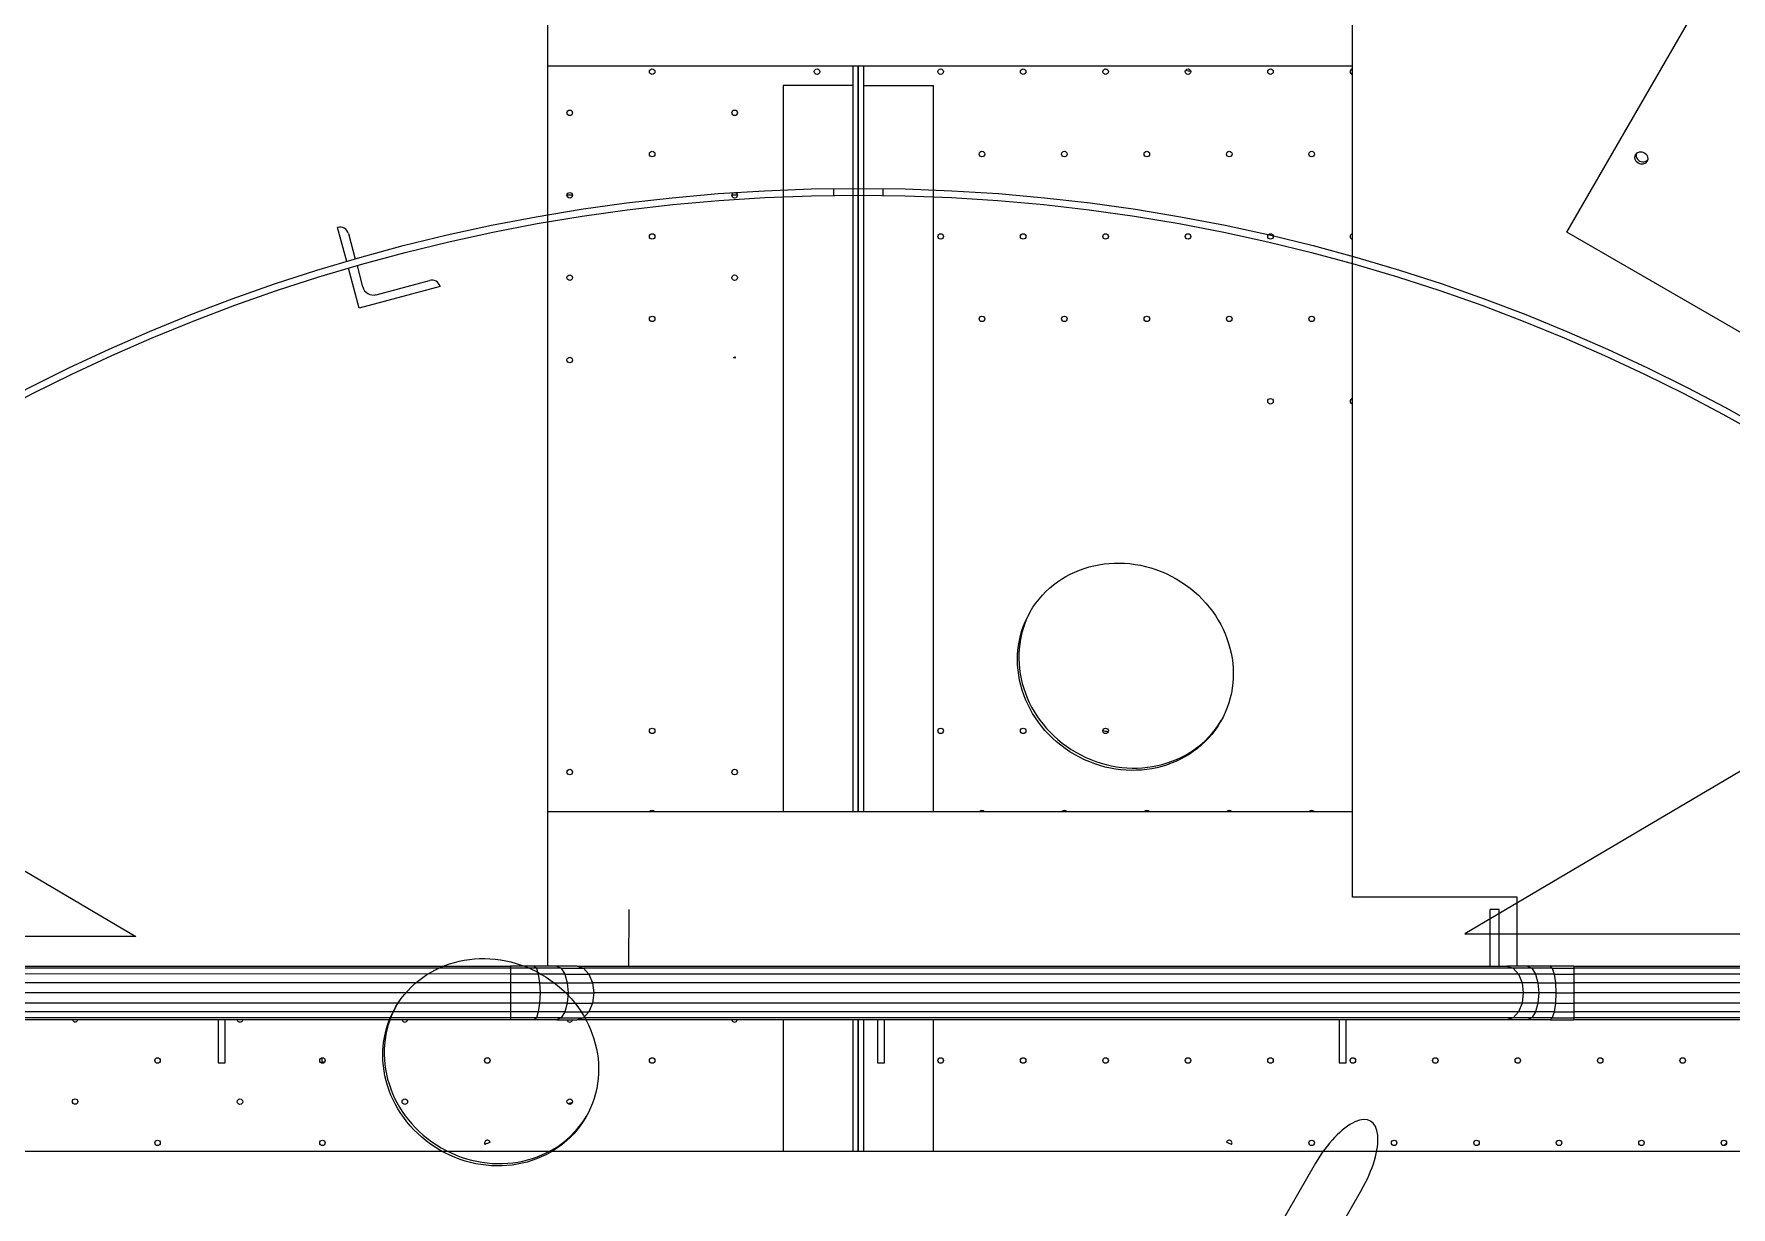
# Model space of a CAD drawing. Header units: metres. Extents: x 0 to 63075, y 0 to 44550.
# Drawn here: x 51276.1 to 51508, y 39128.8 to 39289.1 of the extents above; entities that cross this region are included whole.
import ezdxf

# ---------------------------------------------------------------- set-up
doc = ezdxf.new("R2010")
doc.units = ezdxf.units.M
doc.header["$LTSCALE"] = 75
for name, color, linetype in [('GSB', 7, 'Continuous'), ('ML6', 1, 'Continuous'), ('SL1', 8, 'Continuous')]:
    doc.layers.add(name, color=color, linetype=linetype)
pattern_1 = [(44.99813, (326091.56, -18363.04), (-137.8813, 137.8903), [])]

# ---------------------------------------------------------------- blocks, each defined once
blk = doc.blocks.new('A$C6bae614f')
at = {"layer": 'SL1'}
h = blk.add_hatch(dxfattribs=at)
h.set_pattern_fill('_USER', color=256, scale=195, angle=44.9981, style=0, pattern_type=0)
h.set_pattern_definition(pattern_1)
h.paths.add_polyline_path([(355133.7, 35972), (355712.7, 35630), (354757.9, 35630), (354758, 36518.5)])
h = blk.add_hatch(dxfattribs=at)
h.set_pattern_fill('_USER', color=256, scale=195, angle=44.9981, style=0, pattern_type=0)
h.set_pattern_definition(pattern_1)
h.paths.add_polyline_path([(357501.1, 35974.6), (356922, 35632.6), (357876.8, 35632.6), (357876.8, 36521.1)])
for p, q in [((357014.7, 36271.2), (357214.9, 36618)), ((356087.6, 35603.2), (356087.6, 36556.4)), ((356819.6, 35665.8), (356819.6, 36504.8)), ((356819.6, 36422.3), (356087.6, 36422.3)), ((356365.3, 35743.8), (356365.4, 36422.3)), ((356370.1, 35743.8), (356370.1, 36422.3)), ((356370.1, 36422.3), (356370.1, 35743.8)), ((356374.9, 36422.3), (356374.9, 35743.8)), ((356301.9, 36404.8), (356301.8, 35743.8)), ((356365.4, 36404.8), (356301.9, 36404.8)), ((356374.9, 36404.8), (356438.4, 36404.8)), ((356438.4, 35743.8), (356438.4, 36404.8)), ((356110.1, 36304.8), (356105.1, 36304.8)), ((356260.1, 36304.8), (356255.1, 36304.8)), ((356347.6, 36311), (356347.6, 36304.7)), ((356392.6, 36304.7), (356392.6, 36311)), ((355904.7, 36244.5), (355896.4, 36275.6)), ((355906.2, 36269.9), (355912.4, 36246.7)), ((357447.7, 36021.2), (357014.7, 36271.2)), ((355916.1, 36202), (355906.4, 36238.3)), ((355914.1, 36240.6), (355919.2, 36221.4)), ((355931.4, 36214.3), (355979.9, 36227.3)), ((355989.7, 36221.7), (355916.1, 36202)), ((356087.6, 35743.8), (356819.6, 35743.8)), ((356161.3, 35654.8), (356161.2, 35603.2)), ((356969.6, 35665.8), (356819.6, 35665.8)), ((356945.1, 35603.2), (356945.1, 35654.8)), ((356953.1, 35654.8), (356945.1, 35654.8)), ((356953.1, 35603.2), (356953.1, 35654.8)), ((356969.6, 35603.2), (356969.6, 35665.8)), ((354794.1, 35603.2), (356053.7, 35603.2)), ((356053.7, 35601.3), (354794.1, 35601.4)), ((356053.7, 35596), (354794.1, 35596.1)), ((356075.3, 35603.2), (356053.7, 35603.2)), ((356053.7, 35603.2), (356053.7, 35601.3)), ((356077.3, 35601.3), (356053.7, 35601.3)), ((356053.7, 35601.3), (356053.7, 35596)), ((356079, 35596), (356053.7, 35596)), ((356053.7, 35596), (356053.7, 35588.1)), ((356075.3, 35603.2), (356077.3, 35601.3)), ((356095.9, 35603.2), (356075.3, 35603.2)), ((356077.3, 35601.3), (356079, 35596)), ((356099.9, 35601.3), (356077.3, 35601.3)), ((356103.2, 35596), (356079, 35596)), ((356079, 35596), (356080.2, 35588.1)), ((356095.9, 35603.2), (356099.9, 35601.3)), ((356114.5, 35603.2), (356095.9, 35603.2)), ((356099.9, 35601.3), (356120.2, 35601.3)), ((356099.9, 35601.3), (356103.2, 35596)), ((356103.2, 35596), (356125, 35596)), ((356103.2, 35596), (356105.4, 35588.1)), ((356114.5, 35603.2), (356960.2, 35603.2)), ((356114.5, 35603.2), (356120.2, 35601.3)), ((356120.2, 35601.3), (356125, 35596)), ((356965.9, 35601.3), (356120.2, 35601.3)), ((356125, 35596), (356128.3, 35588.1)), ((356970.7, 35596), (356125, 35596)), ((356978.8, 35603.2), (356960.2, 35603.2)), ((356960.2, 35603.2), (356965.9, 35601.3)), ((356965.9, 35601.3), (356970.7, 35596)), ((356982.8, 35601.3), (356965.9, 35601.3)), ((356986.1, 35596), (356970.7, 35596)), ((356970.7, 35596), (356974, 35588.1)), ((356999.5, 35603.2), (356978.8, 35603.2)), ((356978.8, 35603.2), (356982.8, 35601.3)), ((357001.5, 35601.3), (356982.8, 35601.3)), ((356982.8, 35601.3), (356986.1, 35596)), ((356986.1, 35596), (356988.4, 35588.1)), ((357003.2, 35596), (356986.1, 35596)), ((356999.5, 35603.2), (357001.5, 35601.3)), ((357021.1, 35603.2), (356999.5, 35603.2)), ((357001.5, 35601.3), (357003.2, 35596)), ((357001.5, 35601.3), (357021.1, 35601.3)), ((357003.2, 35596), (357021.1, 35596)), ((357003.2, 35596), (357004.3, 35588.1)), ((357021.1, 35603.2), (357780.6, 35603.1)), ((357021.1, 35603.2), (357021.1, 35601.3)), ((357780.6, 35601.3), (357021.1, 35601.3)), ((357021.1, 35601.3), (357021.1, 35596)), ((357780.6, 35596), (357021.1, 35596)), ((357021.1, 35596), (357021.1, 35588.1)), ((356053.7, 35588.1), (354794.1, 35588.1)), ((356053.7, 35578.8), (354794.1, 35578.8)), ((356053.7, 35588.1), (356053.7, 35578.8)), ((356080.2, 35588.1), (356053.7, 35588.1)), ((356053.7, 35578.8), (356053.7, 35569.4)), ((356080.6, 35578.8), (356053.7, 35578.8)), ((356080.2, 35588.1), (356105.4, 35588.1)), ((356080.2, 35588.1), (356080.6, 35578.8)), ((356080.6, 35578.8), (356080.2, 35569.4)), ((356106.2, 35578.8), (356080.6, 35578.8)), ((356105.4, 35588.1), (356128.3, 35588.1)), ((356105.4, 35588.1), (356106.2, 35578.8)), ((356106.2, 35578.8), (356105.4, 35569.4)), ((356106.2, 35578.8), (356129.4, 35578.8)), ((356128.3, 35588.1), (356129.4, 35578.8)), ((356974, 35588.1), (356128.3, 35588.1)), ((356129.4, 35578.8), (356128.3, 35569.4)), ((356975.1, 35578.8), (356129.4, 35578.8)), ((356974, 35588.1), (356975.1, 35578.8)), ((356988.4, 35588.1), (356974, 35588.1)), ((356975.1, 35578.8), (356974, 35569.4)), ((356989.2, 35578.8), (356975.1, 35578.8)), ((356988.4, 35588.1), (357004.3, 35588.1)), ((356988.4, 35588.1), (356989.2, 35578.8)), ((356989.2, 35578.8), (356988.4, 35569.4)), ((357004.7, 35578.8), (356989.2, 35578.8)), ((357004.3, 35588.1), (357021.1, 35588.1)), ((357004.3, 35588.1), (357004.7, 35578.8)), ((357004.7, 35578.8), (357004.3, 35569.4)), ((357004.7, 35578.8), (357021.1, 35578.8)), ((357021.1, 35588.1), (357021.1, 35578.8)), ((357780.6, 35588.1), (357021.1, 35588.1)), ((357021.1, 35578.8), (357021.1, 35569.4)), ((357780.6, 35578.7), (357021.1, 35578.8)), ((356053.7, 35569.4), (354794.1, 35569.5)), ((356053.7, 35561.5), (354794.1, 35561.6)), ((356053.7, 35569.4), (356053.7, 35561.5)), ((356080.2, 35569.4), (356053.7, 35569.4)), ((356079, 35561.5), (356053.7, 35561.5)), ((356053.7, 35561.5), (356053.7, 35556.2)), ((356079, 35561.5), (356077.3, 35556.2)), ((356080.2, 35569.4), (356079, 35561.5)), ((356103.2, 35561.5), (356079, 35561.5)), ((356105.4, 35569.4), (356080.2, 35569.4)), ((356103.2, 35561.5), (356099.9, 35556.2)), ((356105.4, 35569.4), (356103.2, 35561.5)), ((356103.2, 35561.5), (356125, 35561.5)), ((356105.4, 35569.4), (356128.3, 35569.4)), ((356125, 35561.5), (356120.2, 35556.2)), ((356128.3, 35569.4), (356125, 35561.5)), ((356970.7, 35561.5), (356125, 35561.5)), ((356974, 35569.4), (356128.3, 35569.4)), ((356970.7, 35561.5), (356965.9, 35556.2)), ((356974, 35569.4), (356970.7, 35561.5)), ((356986.1, 35561.5), (356970.7, 35561.5)), ((356988.4, 35569.4), (356974, 35569.4)), ((356986.1, 35561.5), (356982.8, 35556.2)), ((356988.4, 35569.4), (356986.1, 35561.5)), ((357003.2, 35561.5), (356986.1, 35561.5)), ((357004.3, 35569.4), (356988.4, 35569.4)), ((357003.2, 35561.5), (357001.5, 35556.2)), ((357004.3, 35569.4), (357003.2, 35561.5)), ((357003.2, 35561.5), (357021.1, 35561.5)), ((357004.3, 35569.4), (357021.1, 35569.4)), ((357780.6, 35569.4), (357021.1, 35569.4)), ((357021.1, 35569.4), (357021.1, 35561.5)), ((357780.6, 35561.5), (357021.1, 35561.5)), ((357021.1, 35561.5), (357021.1, 35556.2)), ((356053.7, 35556.2), (354794.1, 35556.3)), ((356053.7, 35554.4), (354794.1, 35554.4)), ((355787.6, 35554.4), (355787.6, 35515.3)), ((355794, 35515.3), (355794, 35554.4)), ((356077.3, 35556.2), (356053.7, 35556.2)), ((356053.7, 35556.2), (356053.7, 35554.4)), ((356075.3, 35554.4), (356053.7, 35554.4)), ((356077.3, 35556.2), (356075.3, 35554.4)), ((356095.9, 35554.4), (356075.3, 35554.4)), ((356099.9, 35556.2), (356077.3, 35556.2)), ((356099.9, 35556.2), (356095.9, 35554.4)), ((356095.9, 35554.4), (356114.5, 35554.4)), ((356099.9, 35556.2), (356120.2, 35556.2)), ((356120.2, 35556.2), (356114.5, 35554.4)), ((356960.2, 35554.4), (356114.5, 35554.4)), ((356965.9, 35556.2), (356120.2, 35556.2)), ((356301.8, 35554.4), (356301.8, 35434.8)), ((356365.3, 35434.8), (356365.3, 35554.4)), ((356370.1, 35434.8), (356370.1, 35554.4)), ((356370.1, 35554.4), (356370.1, 35434.8)), ((356374.9, 35554.4), (356374.9, 35434.8)), ((356387.6, 35554.4), (356387.6, 35515.3)), ((356394, 35515.3), (356394, 35554.4)), ((356438.4, 35434.8), (356438.4, 35554.4)), ((356807.6, 35554.4), (356807.6, 35515.3)), ((356814, 35515.3), (356814, 35554.4)), ((356965.9, 35556.2), (356960.2, 35554.4)), ((356978.8, 35554.4), (356960.2, 35554.4)), ((356982.8, 35556.2), (356965.9, 35556.2)), ((356982.8, 35556.2), (356978.8, 35554.4)), ((356999.5, 35554.4), (356978.8, 35554.4)), ((357001.5, 35556.2), (356982.8, 35556.2)), ((357001.5, 35556.2), (356999.5, 35554.4)), ((356999.5, 35554.4), (357021.1, 35554.4)), ((357001.5, 35556.2), (357021.1, 35556.2)), ((357021.1, 35556.2), (357021.1, 35554.4)), ((357780.6, 35556.2), (357021.1, 35556.2)), ((357780.6, 35554.3), (357021.1, 35554.4)), ((355787.6, 35515.3), (355794, 35515.3)), ((355882.3, 35514.9), (355882.3, 35519.8)), ((355884.6, 35515.8), (355882.3, 35515.8)), ((356387.6, 35515.3), (356394, 35515.3)), ((356807.6, 35515.3), (356814, 35515.3)), ((352595, 35435), (366037.1, 35434.5)), ((357160.1, 35442), (357157.9, 35439.8)), ((356786.1, 35423.7), (356499.2, 34926.7)), ((356827.9, 35399.5), (356541, 34902.6))]:
    blk.add_line(p, q, dxfattribs=at)
for points in [[(355133.7, 35972), (355712.7, 35630), (354757.9, 35630), (354758, 36518.5)], [(357501.1, 35974.6), (356922, 35632.6), (357876.8, 35632.6), (357876.8, 36521.1)]]:
    blk.add_lwpolyline(points, close=True, dxfattribs=at)
for centre, radius in [((356370.1, 34654.8), 2150), ((356370.1, 34654.8), 2140.5), ((356182.6, 36417.3), 2.5), ((356332.6, 36417.3), 2.5), ((356445.1, 36417.3), 2.5), ((356520.1, 36417.3), 2.5), ((356595.1, 36417.3), 2.5), ((356670.1, 36417.3), 2.5), ((356745.1, 36417.3), 2.5), ((356107.6, 36379.8), 2.5), ((356257.6, 36379.8), 2.5), ((356182.6, 36342.3), 2.5), ((356482.6, 36342.3), 2.5), ((356557.6, 36342.3), 2.5), ((356632.6, 36342.3), 2.5), ((356707.6, 36342.3), 2.5), ((356782.6, 36342.3), 2.5), ((356370.1, 34654.8), 1656.3), ((356370.1, 34654.8), 1650), ((356107.6, 36304.8), 2.5), ((356257.6, 36304.8), 2.5), ((356182.6, 36267.3), 2.5), ((356445.1, 36267.3), 2.5), ((356520.1, 36267.3), 2.5), ((356595.1, 36267.3), 2.5), ((356670.1, 36267.3), 2.5), ((356745.1, 36267.3), 2.5), ((356107.6, 36229.8), 2.5), ((356257.6, 36229.8), 2.5), ((356182.6, 36192.3), 2.5), ((356482.6, 36192.3), 2.5), ((356557.6, 36192.3), 2.5), ((356632.6, 36192.3), 2.5), ((356707.6, 36192.3), 2.5), ((356782.6, 36192.3), 2.5), ((356107.6, 36154.8), 2.5), ((356745.1, 36117.3), 2.5), ((356182.6, 35817.3), 2.5), ((356445.1, 35817.3), 2.5), ((356520.1, 35817.3), 2.5), ((356595.1, 35817.3), 2.5), ((356107.6, 35779.8), 2.5), ((356257.6, 35779.8), 2.5), ((355732.6, 35517.3), 2.5), ((355882.6, 35517.3), 2.5), ((356032.6, 35517.3), 2.5), ((356182.6, 35517.3), 2.5), ((356445.1, 35517.3), 2.5), ((356520.1, 35517.3), 2.5), ((356595.1, 35517.3), 2.5), ((356670.1, 35517.3), 2.5), ((356745.1, 35517.3), 2.5), ((356820.1, 35517.3), 2.5), ((356895.1, 35517.3), 2.5), ((356970.1, 35517.3), 2.5), ((357045.1, 35517.3), 2.5), ((357120.1, 35517.3), 2.5), ((355657.6, 35479.9), 2.5), ((355807.6, 35479.8), 2.5), ((355957.6, 35479.8), 2.5), ((356107.6, 35479.8), 2.5), ((355732.6, 35442.3), 2.5), ((355882.6, 35442.3), 2.5), ((356782.6, 35442.3), 2.5), ((356857.6, 35442.3), 2.5), ((356932.6, 35442.3), 2.5), ((357007.6, 35442.3), 2.5), ((357082.6, 35442.3), 2.5), ((357157.6, 35442.3), 2.5)]:
    blk.add_circle(centre, radius, dxfattribs=at)
for centre, radius, start, end in [((356820.1, 36417.3), 2.5, 101.5547, 258.4416), ((355898.5, 36267.8), 8, 14.9981, 104.9981), ((356820.1, 36267.3), 2.5, 101.5547, 258.4416), ((355982, 36219.6), 8, 14.9981, 104.9981), ((355928.9, 36224), 10, 194.9981, 284.9981), ((356257.6, 36154.8), 2.5, 63.0076, 125.567), ((356370.1, 34654.8), 1506.3, 94.2379, 94.3367), ((356820.1, 36117.3), 2.5, 101.5547, 258.4416), ((356370.1, 34654.8), 1183.6, 78.9248, 79.1633), ((356182.6, 35742.3), 2.5, 36.8682, 143.128), ((356482.6, 35742.3), 2.5, 36.8682, 143.128), ((356557.6, 35742.3), 2.5, 36.8682, 143.128), ((356632.6, 35742.3), 2.5, 36.8682, 143.128), ((356707.6, 35742.3), 2.5, 36.8682, 143.128), ((356782.6, 35742.3), 2.5, 36.8682, 143.128), ((355657.6, 35554.9), 2.5, 190.8483, 349.148), ((355807.6, 35554.8), 2.5, 190.8483, 349.148), ((355957.6, 35554.8), 2.5, 190.8483, 349.148), ((356107.6, 35554.8), 2.5, 190.8328, 349.1665), ((356257.6, 35554.8), 2.5, 190.7151, 349.285), ((356370.1, 34654.8), 864.3, 107.5117, 107.7848), ((356032.6, 35442.3), 2.5, 13.3387, 213.0547), ((356370.1, 34654.8), 856.3, 113.0319, 113.3615), ((356707.6, 35442.3), 2.5, 326.9416, 166.6575), ((356370.1, 34654.8), 856.3, 66.6347, 66.9643)]:
    blk.add_arc(centre, radius, start, end, dxfattribs=at)
for centre, major_axis, ratio, start_param, end_param in [((356368.8, 34654.8), (1845.5, -0.1), 0.963433, 1.446957, 1.448524), ((356366.2, 34654.8), (1855.1, -0.1), 0.963433, 1.404894, 1.407502), ((357083.7, 36340.8), (-5.2, 3), 0.92388, 0.220982, 1.178097), ((357083.7, 36340.8), (5.2, -3), 0.92388, 4.31969, 6.062203), ((356614.3, 35877.8), (86.6, -50), 0.92388, 3.154744, 6.270034), ((356036.9, 35517.8), (86.6, -50), 0.92388, 3.154744, 6.270034), ((356807, 35411.6), (-29.2, -50.5), 0.414214, 1.570796, 4.712389)]:
    blk.add_ellipse(centre, major_axis=major_axis, ratio=ratio, start_param=start_param, end_param=end_param, dxfattribs=at)
for centre, major_axis in [((357082.5, 36338.7), (5.2, -3)), ((356613.1, 35875.7), (86.6, -50)), ((356035.7, 35515.7), (86.6, -50))]:
    blk.add_ellipse(centre, major_axis=major_axis, ratio=0.92388, dxfattribs=at)
blk = doc.blocks.new('zw$15D4')
at = {"layer": 'ML6', "xscale": 0.2502808837766805, "yscale": 0.2502808837766805, "zscale": 0.2502808837766805}
blk.add_blockref('A$C6bae614f', (-85544.74, -3177.34), dxfattribs=at)

msp = doc.modelspace()

# ---------------------------------------------------------------- block references
at = {"layer": 'GSB', "xscale": 0.6000000000000068, "yscale": 0.6000000000000068, "zscale": 0.6000000000000068}
msp.add_blockref('zw$15D4', (49200, 35721.63), dxfattribs=at)

doc.saveas('drawing.dxf')
